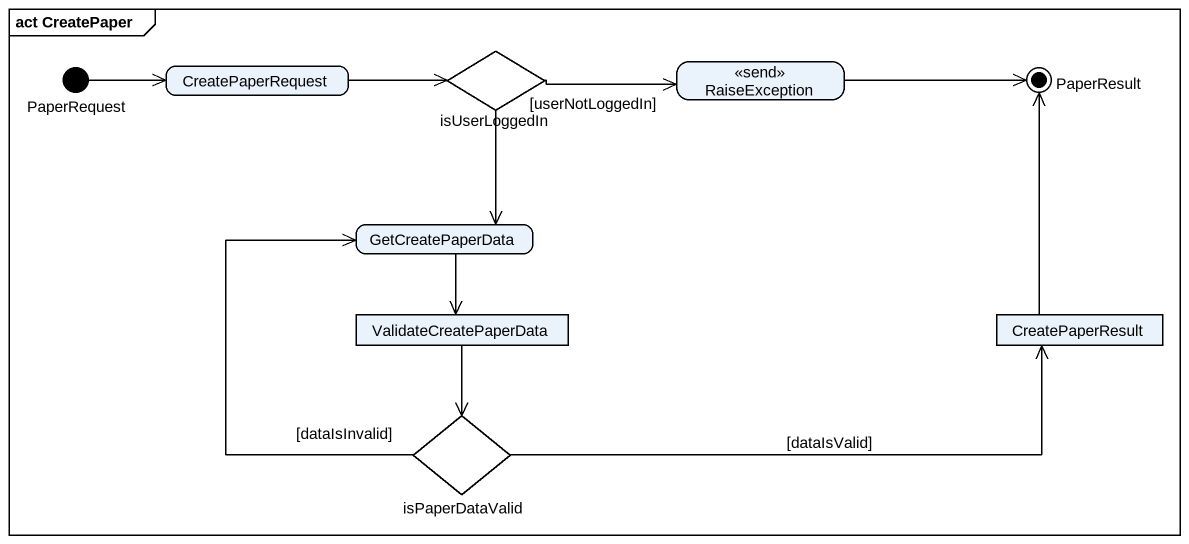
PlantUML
@startuml
mainframe act CreatePaper
hide empty description
state PaperRequest <<start>>
state CreatePaperRequest
state isUserLoggedIn <<choice>>
state RaiseException <<send>>
state PaperResult <<end>>
state GetCreatePaperData
state ValidateCreatePaperData <<object>>
state CreatePaperResult <<object>>
state isPaperDataValid <<choice>>
PaperRequest -right-> CreatePaperRequest
CreatePaperRequest -right-> isUserLoggedIn
isUserLoggedIn -right-> RaiseException : [userNotLoggedIn]
isUserLoggedIn --> GetCreatePaperData
RaiseException -right-> PaperResult
GetCreatePaperData --> ValidateCreatePaperData
ValidateCreatePaperData --> isPaperDataValid
CreatePaperResult -up-> PaperResult
isPaperDataValid -up-> GetCreatePaperData : [dataIsInvalid]
isPaperDataValid -right-> CreatePaperResult : [dataIsValid]
@enduml
